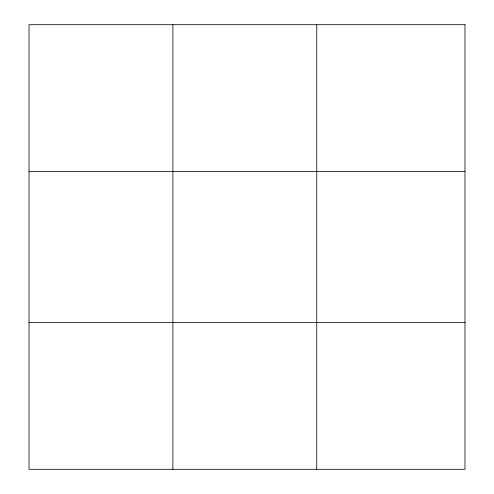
<?xml version="1.0" encoding="UTF-8"?>
<svg xmlns="http://www.w3.org/2000/svg" width="494" height="494" viewBox="0 0 494 494"><rect width="100%" height="100%" fill="white"/><g stroke="black" fill="none" stroke-linecap="round" stroke-linejoin="round"><path stroke-width="0.74" d="M172.888 469.3L172.888 24.7M316.753 469.3L316.753 24.7M29.023 171.418L464.978 171.418M29.023 322.582L464.978 322.582M464.978 24.7L464.978 469.3L29.023 469.3L29.023 24.7L464.978 24.7"/></g></svg>
